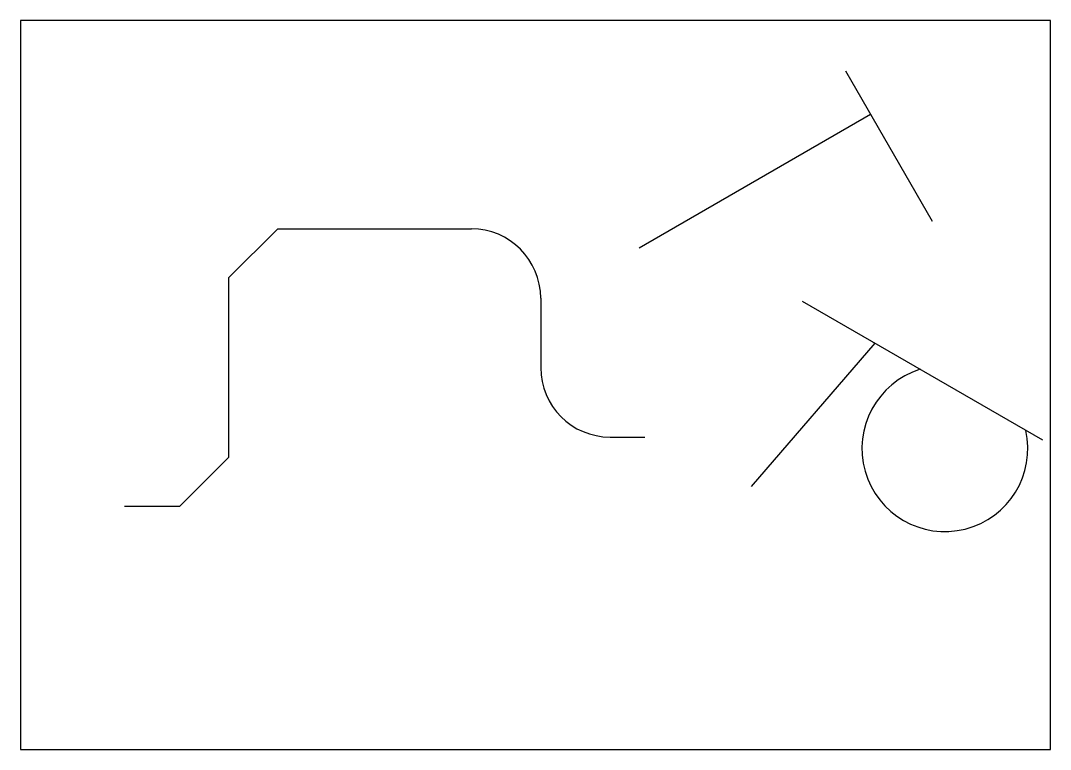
# Model space of a CAD drawing. Header units: millimetres. Extents: x 0 to 297, y 0 to 210.
import ezdxf

# ---------------------------------------------------------------- set-up
doc = ezdxf.new("R2010")
doc.units = ezdxf.units.MM

msp = doc.modelspace()

# ---------------------------------------------------------------- linework, layer by layer
for p, q in [((237.89, 195.55), (262.89, 152.25)), ((178.37, 144.57), (245.08, 183.09)), ((74.14, 150), (60, 135.86)), ((74.14, 150), (130, 150)), ((178.37, 144.57), (178.37, 144.57)), ((60, 135.86), (60, 90)), ((150, 130), (150, 110)), ((225.4, 129.17), (294.68, 89.17)), ((210.79, 75.8), (246.47, 117.01)), ((60, 90), (60, 84.14)), ((170, 90), (180, 90)), ((60, 84.14), (45.86, 70)), ((45.86, 70), (30, 70))]:
    msp.add_line(p, q)
msp.add_lwpolyline([(0, 0), (297, 0), (297, 210), (0, 210)], close=True)
for centre, radius, start, end in [((130, 130), 20, 0, 90), ((170, 110), 20, 180, 270), ((266.58, 86.69), 23.92, 107.3714, 12.6286)]:
    msp.add_arc(centre, radius, start, end)

doc.saveas('drawing.dxf')
